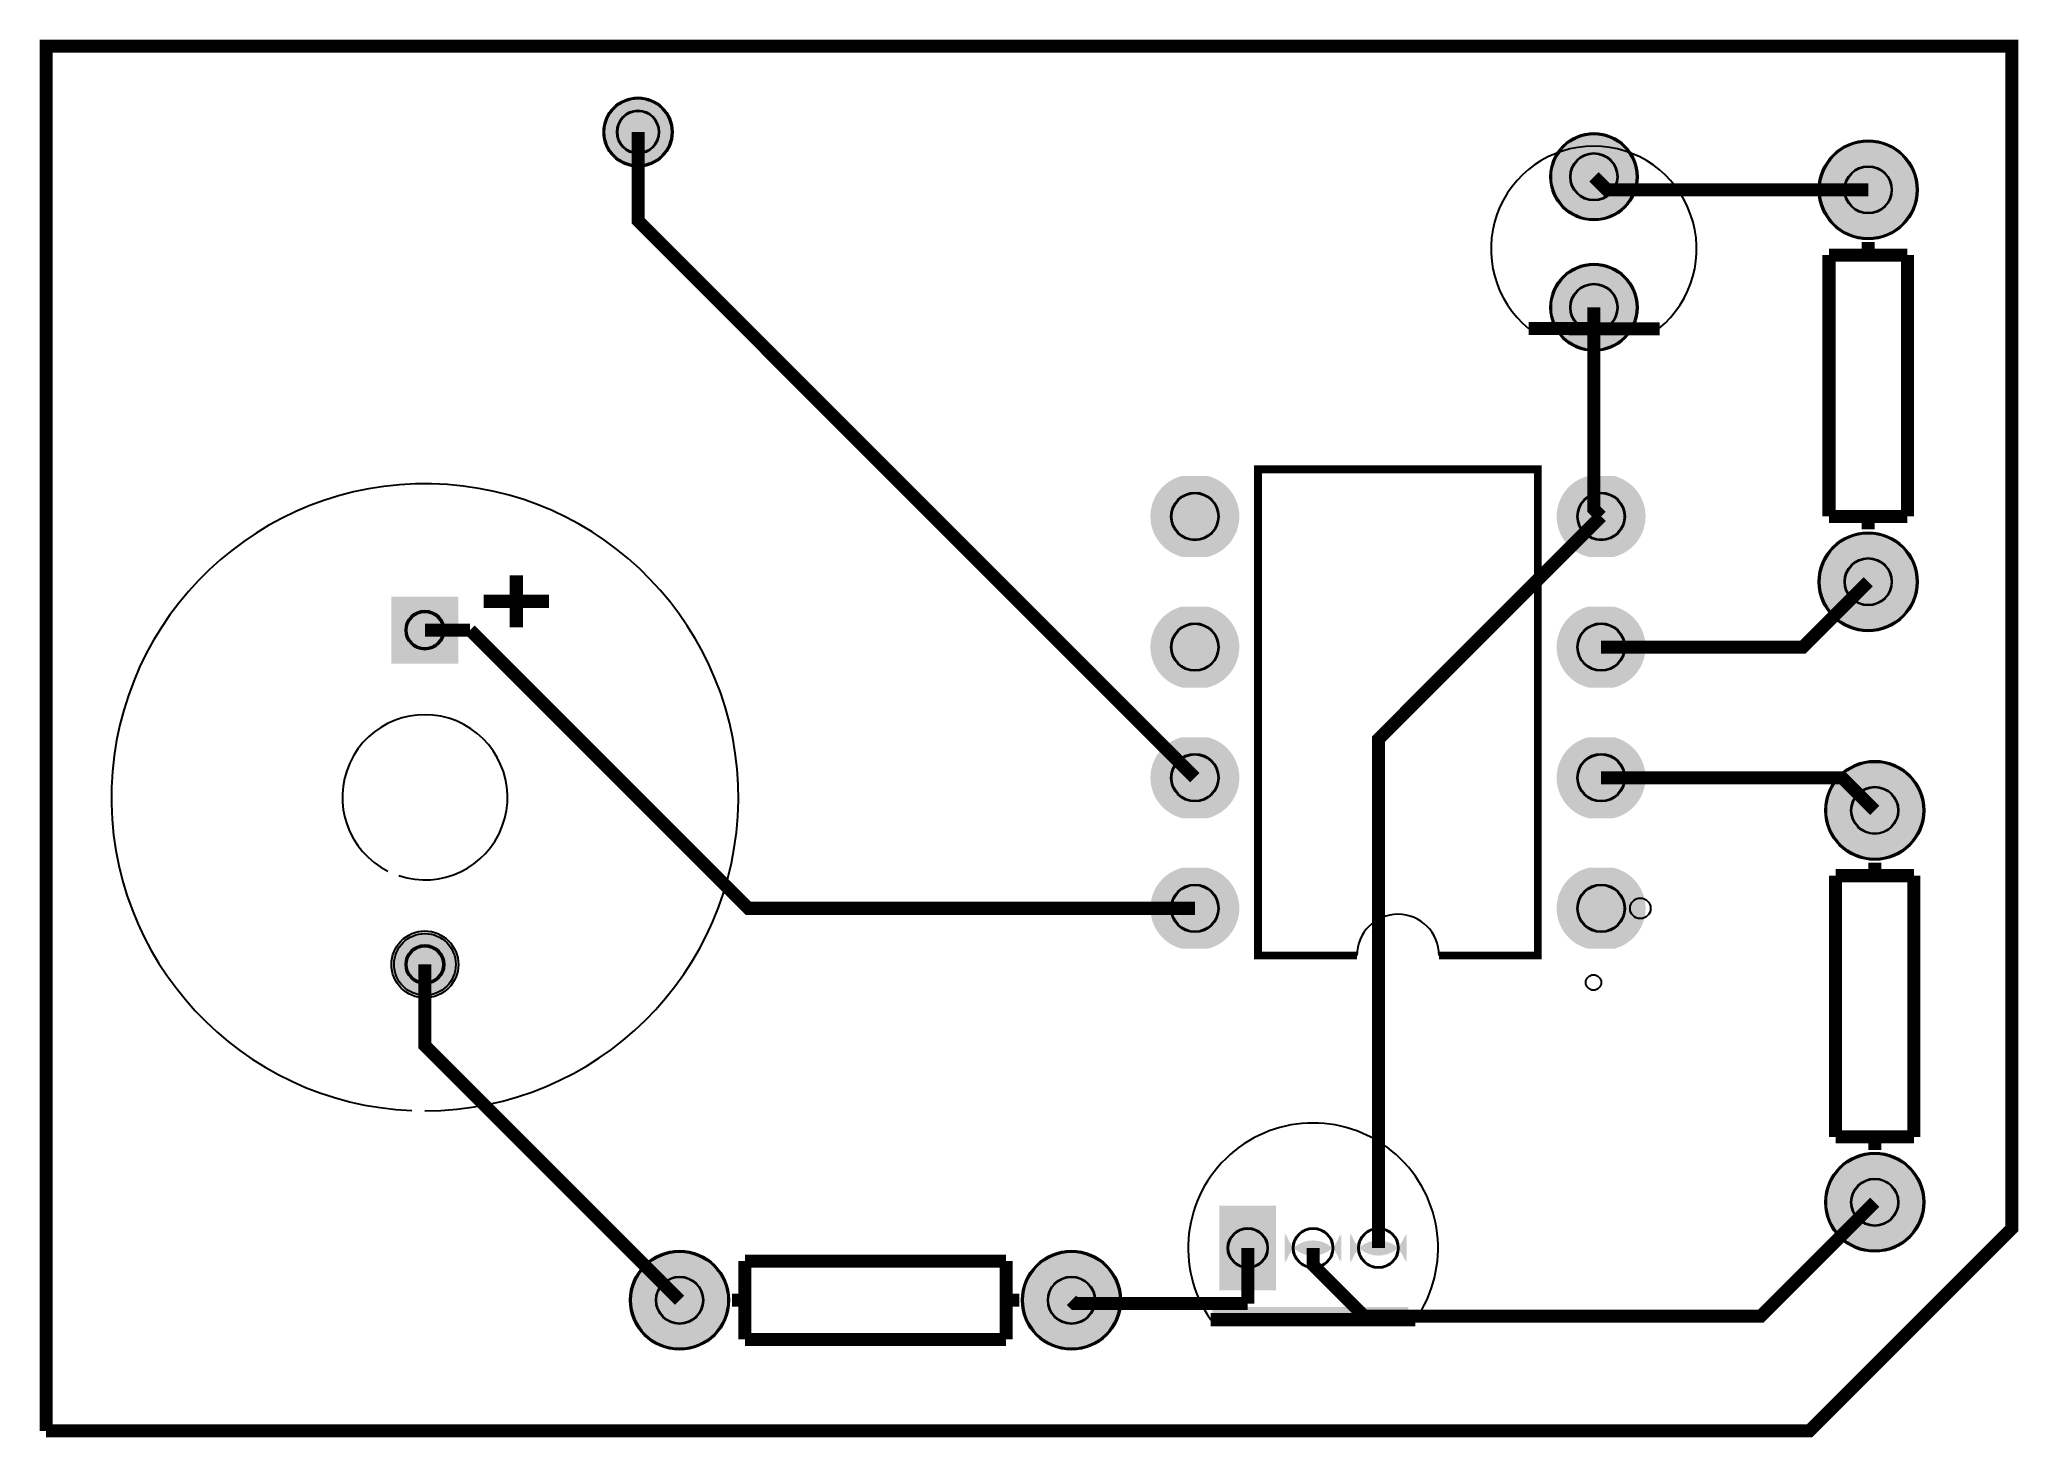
# Model space of a CAD drawing. Header units: millimetres. Extents: x 2.4 to 40.9, y 69.5 to 96.6.
import ezdxf

# ---------------------------------------------------------------- set-up
doc = ezdxf.new("R2010")
doc.units = ezdxf.units.MM
for name, color, linetype, true_color in [('BoardOutLine', 7, 'Continuous', 0xff00ff), ('BottomSolderMaskLayer', 7, 'Continuous', 0xaa00ff), ('Document', 7, 'Continuous', 0xffffff), ('Multi-Layer', 7, 'Continuous', 0xc0c0c0), ('TopLayer', 7, 'Continuous', 0xff0000), ('TopSilkLayer', 7, 'Continuous', 0xffcc00), ('TopSolderMaskLayer', 7, 'Continuous', 0x800080)]:
    doc.layers.add(name, color=color, linetype=linetype, true_color=true_color)

msp = doc.modelspace()

# ---------------------------------------------------------------- hatches: boundary and pattern name
at = {"layer": 'BottomSolderMaskLayer'}
for points in [[(13.376, 94.85, 1), (14.726, 94.85, 1)], [(31.788, 93.98, 1), (33.49, 93.98, 1)], [(37.008, 93.726, 1), (38.938, 93.726, 1)], [(31.788, 91.44, 1), (33.49, 91.44, 1)], [(24.633, 86.589, -0.785398), (24.633, 88.164), (25.125, 88.164, -0.785398), (25.125, 86.589)], [(32.533, 86.589, -0.785398), (32.533, 88.164), (33.025, 88.164, -0.785398), (33.025, 86.589)], [(37.008, 86.106, 1), (38.938, 86.106, 1)], [(10.556, 85.815), (10.556, 84.515), (9.256, 84.515), (9.256, 85.815)], [(24.633, 84.049, -0.785398), (24.633, 85.624), (25.125, 85.624, -0.785398), (25.125, 84.049)], [(32.533, 84.049, -0.785398), (32.533, 85.624), (33.025, 85.624, -0.785398), (33.025, 84.049)], [(24.633, 81.509, -0.785398), (24.633, 83.084), (25.125, 83.084, -0.785398), (25.125, 81.509)], [(32.533, 81.509, -0.785398), (32.533, 83.084), (33.025, 83.084, -0.785398), (33.025, 81.509)], [(37.135, 81.661, 1), (39.065, 81.661, 1)], [(24.633, 78.969, -0.785398), (24.633, 80.544), (25.125, 80.544, -0.785398), (25.125, 78.969)], [(32.533, 78.969, -0.785398), (32.533, 80.544), (33.025, 80.544, -0.785398), (33.025, 78.969)], [(9.255, 78.665, 1), (10.557, 78.665, 1)], [(37.135, 74.041, 1), (39.065, 74.041, 1)], [(25.358, 73.978), (26.458, 73.978), (26.458, 72.327), (25.358, 72.327)], [(27.728, 73.436, -0.785398), (26.628, 73.436), (26.628, 72.868, -0.785398), (27.728, 72.868)], [(28.998, 73.436, -0.785398), (27.898, 73.436), (27.898, 72.868, -0.785398), (28.998, 72.868)], [(13.894, 72.136, 1), (15.824, 72.136, 1)], [(21.514, 72.136, 1), (23.444, 72.136, 1)]]:
    msp.add_hatch(color=256, dxfattribs=at).paths.add_polyline_path(points)
at = {"layer": 'Document'}
msp.add_hatch(color=256, dxfattribs=at).paths.add_polyline_path([(25.218, 72.002), (29.028, 72.002), (29.028, 71.748), (25.218, 71.748)])
at = {"layer": 'Multi-Layer'}
for points in [[(13.401, 94.85, 1), (14.701, 94.85, 1)], [(31.814, 93.98, 1), (33.465, 93.98, 1)], [(37.033, 93.726, 1), (38.913, 93.726, 1)], [(31.814, 91.44, 1), (33.465, 91.44, 1)], [(24.641, 86.614, -0.785398), (24.641, 88.138), (25.117, 88.138, -0.785398), (25.117, 86.614)], [(32.541, 86.614, -0.785398), (32.541, 88.138), (33.017, 88.138, -0.785398), (33.017, 86.614)], [(37.033, 86.106, 1), (38.913, 86.106, 1)], [(10.505, 85.765), (10.505, 84.566), (9.307, 84.566), (9.307, 85.765)], [(24.641, 84.074, -0.785398), (24.641, 85.598), (25.117, 85.598, -0.785398), (25.117, 84.074)], [(32.541, 84.074, -0.785398), (32.541, 85.598), (33.017, 85.598, -0.785398), (33.017, 84.074)], [(24.641, 81.534, -0.785398), (24.641, 83.058), (25.117, 83.058, -0.785398), (25.117, 81.534)], [(32.541, 81.534, -0.785398), (32.541, 83.058), (33.017, 83.058, -0.785398), (33.017, 81.534)], [(37.16, 81.661, 1), (39.04, 81.661, 1)], [(24.641, 78.994, -0.785398), (24.641, 80.518), (25.117, 80.518, -0.785398), (25.117, 78.994)], [(32.541, 78.994, -0.785398), (32.541, 80.518), (33.017, 80.518, -0.785398), (33.017, 78.994)], [(9.306, 78.665, 1), (10.506, 78.665, 1)], [(37.16, 74.041, 1), (39.04, 74.041, 1)], [(25.383, 73.952), (26.433, 73.952), (26.433, 72.352), (25.383, 72.352)], [(27.703, 73.427, -0.785398), (26.653, 73.427), (26.653, 72.877, -0.785398), (27.703, 72.877)], [(28.973, 73.427, -0.785398), (27.923, 73.427), (27.923, 72.877, -0.785398), (28.973, 72.877)], [(13.919, 72.136, 1), (15.799, 72.136, 1)], [(21.539, 72.136, 1), (23.419, 72.136, 1)]]:
    msp.add_hatch(color=256, dxfattribs=at).paths.add_polyline_path(points)
at = {"layer": 'TopSolderMaskLayer'}
for points in [[(13.376, 94.85, 1), (14.726, 94.85, 1)], [(31.788, 93.98, 1), (33.49, 93.98, 1)], [(37.008, 93.726, 1), (38.938, 93.726, 1)], [(31.788, 91.44, 1), (33.49, 91.44, 1)], [(24.633, 86.589, -0.785398), (24.633, 88.164), (25.125, 88.164, -0.785398), (25.125, 86.589)], [(32.533, 86.589, -0.785398), (32.533, 88.164), (33.025, 88.164, -0.785398), (33.025, 86.589)], [(37.008, 86.106, 1), (38.938, 86.106, 1)], [(10.556, 85.815), (10.556, 84.515), (9.256, 84.515), (9.256, 85.815)], [(24.633, 84.049, -0.785398), (24.633, 85.624), (25.125, 85.624, -0.785398), (25.125, 84.049)], [(32.533, 84.049, -0.785398), (32.533, 85.624), (33.025, 85.624, -0.785398), (33.025, 84.049)], [(24.633, 81.509, -0.785398), (24.633, 83.084), (25.125, 83.084, -0.785398), (25.125, 81.509)], [(32.533, 81.509, -0.785398), (32.533, 83.084), (33.025, 83.084, -0.785398), (33.025, 81.509)], [(37.135, 81.661, 1), (39.065, 81.661, 1)], [(24.633, 78.969, -0.785398), (24.633, 80.544), (25.125, 80.544, -0.785398), (25.125, 78.969)], [(32.533, 78.969, -0.785398), (32.533, 80.544), (33.025, 80.544, -0.785398), (33.025, 78.969)], [(9.255, 78.665, 1), (10.557, 78.665, 1)], [(37.135, 74.041, 1), (39.065, 74.041, 1)], [(25.358, 73.978), (26.458, 73.978), (26.458, 72.327), (25.358, 72.327)], [(27.728, 73.436, -0.785398), (26.628, 73.436), (26.628, 72.868, -0.785398), (27.728, 72.868)], [(28.998, 73.436, -0.785398), (27.898, 73.436), (27.898, 72.868, -0.785398), (28.998, 72.868)], [(13.894, 72.136, 1), (15.824, 72.136, 1)], [(21.514, 72.136, 1), (23.444, 72.136, 1)]]:
    msp.add_hatch(color=256, dxfattribs=at).paths.add_polyline_path(points)

# ---------------------------------------------------------------- linework, layer by layer
at = {"layer": 'BoardOutLine', "const_width": 0.254}
for points in [[(2.54, 76.835), (2.54, 96.52), (40.767, 96.52), (40.767, 73.533), (36.83, 69.596), (9.779, 69.596), (2.54, 69.596)], [(2.54, 69.596), (2.54, 76.835)]]:
    msp.add_lwpolyline(points, dxfattribs=at)
at = {"layer": 'BottomSolderMaskLayer'}
for points in [[(14.054, 95.266), (14.048, 95.266)], [(14.054, 94.434), (14.048, 94.434)]]:
    msp.add_lwpolyline(points, close=True, dxfattribs=at)
for centre, radius in [((14.051, 94.85), 0.675), ((32.639, 93.98), 0.851), ((37.973, 93.726), 0.965), ((32.639, 93.98), 0.464), ((37.973, 93.726), 0.462), ((32.639, 91.44), 0.851), ((32.639, 91.44), 0.464), ((24.879, 87.376), 0.465), ((32.779, 87.376), 0.465), ((37.973, 86.106), 0.965), ((37.973, 86.106), 0.462), ((9.906, 85.165), 0.38), ((24.879, 84.836), 0.465), ((32.779, 84.836), 0.465), ((24.879, 82.296), 0.465), ((32.779, 82.296), 0.465), ((38.1, 81.661), 0.965), ((38.1, 81.661), 0.462), ((24.879, 79.756), 0.465), ((32.779, 79.756), 0.465), ((9.906, 78.665), 0.651), ((9.906, 78.665), 0.38), ((38.1, 74.041), 0.965), ((38.1, 74.041), 0.462), ((25.908, 73.152), 0.393), ((27.178, 73.152), 0.393), ((28.448, 73.152), 0.393), ((14.859, 72.136), 0.965), ((22.479, 72.136), 0.965), ((14.859, 72.136), 0.462), ((22.479, 72.136), 0.462)]:
    msp.add_circle(centre, radius, dxfattribs=at)
for centre, start, end in [((14.048, 94.85), 90, 270), ((14.054, 94.85), 270, 90)]:
    msp.add_arc(centre, 0.416, start, end, dxfattribs=at)
at = {"layer": 'Document'}
msp.add_circle((33.541, 79.756), 0.2, dxfattribs=at)
at = {"layer": 'Multi-Layer'}
for points in [[(14.054, 95.25), (14.049, 95.25)], [(14.054, 94.45), (14.049, 94.45)]]:
    msp.add_lwpolyline(points, close=True, dxfattribs=at)
for centre, radius in [((14.051, 94.85), 0.65), ((32.639, 93.98), 0.826), ((37.973, 93.726), 0.94), ((32.639, 93.98), 0.45), ((37.973, 93.726), 0.45), ((32.639, 91.44), 0.826), ((32.639, 91.44), 0.45), ((24.879, 87.376), 0.45), ((32.779, 87.376), 0.45), ((37.973, 86.106), 0.94), ((37.973, 86.106), 0.45), ((9.906, 85.165), 0.35), ((24.879, 84.836), 0.45), ((32.779, 84.836), 0.45), ((24.879, 82.296), 0.45), ((32.779, 82.296), 0.45), ((38.1, 81.661), 0.94), ((38.1, 81.661), 0.45), ((24.879, 79.756), 0.45), ((32.779, 79.756), 0.45), ((9.906, 78.665), 0.6), ((9.906, 78.665), 0.35), ((38.1, 74.041), 0.94), ((38.1, 74.041), 0.45), ((25.908, 73.152), 0.375), ((27.178, 73.152), 0.375), ((28.448, 73.152), 0.375), ((14.859, 72.136), 0.94), ((22.479, 72.136), 0.94), ((14.859, 72.136), 0.45), ((22.479, 72.136), 0.45)]:
    msp.add_circle(centre, radius, dxfattribs=at)
for centre, start, end in [((14.049, 94.85), 90, 270), ((14.054, 94.85), 270, 90)]:
    msp.add_arc(centre, 0.4, start, end, dxfattribs=at)
at = {"layer": 'TopLayer', "const_width": 0.254}
for points in [[(24.879, 82.296), (14.051, 93.124), (14.051, 94.85)], [(37.973, 93.726), (32.893, 93.726), (32.639, 93.98)], [(32.779, 87.376), (32.639, 87.516), (32.639, 91.44)], [(28.448, 73.152), (28.448, 83.045), (32.779, 87.376)], [(32.779, 84.836), (36.703, 84.836), (37.973, 86.106)], [(9.906, 85.165), (10.785, 85.165)], [(24.879, 79.756), (16.194, 79.756), (10.785, 85.165)], [(32.779, 82.296), (37.465, 82.296), (38.1, 81.661)], [(14.859, 72.136), (9.906, 77.089), (9.906, 78.665)], [(38.1, 74.041), (35.888, 71.829), (28.17, 71.829), (27.178, 72.821), (27.178, 73.152)], [(25.908, 73.152), (25.908, 72.072)], [(22.479, 72.136), (22.543, 72.072), (25.908, 72.072)]]:
    msp.add_lwpolyline(points, dxfattribs=at)
at = {"layer": 'TopSilkLayer'}
for points, const_width in [([(37.973, 92.456), (37.973, 92.71)], 0.254), ([(37.211, 92.456), (37.973, 92.456)], 0.254), ([(37.211, 87.376), (37.211, 92.456)], 0.254), ([(37.973, 92.456), (38.735, 92.456)], 0.254), ([(38.735, 92.456), (38.735, 87.376)], 0.254), ([(31.369, 91.029), (33.917, 91.023)], 0.254), ([(29.629, 78.84), (31.55, 78.84), (31.55, 88.292), (26.108, 88.292), (26.108, 78.84), (28.029, 78.84)], 0.152), ([(37.973, 87.376), (37.211, 87.376)], 0.254), ([(37.973, 87.376), (37.973, 87.122)], 0.254), ([(38.735, 87.376), (37.973, 87.376)], 0.254), ([(11.684, 86.233), (11.684, 85.217)], 0.254), ([(12.319, 85.725), (11.049, 85.725)], 0.254), ([(37.338, 80.391), (38.1, 80.391)], 0.254), ([(37.338, 75.311), (37.338, 80.391)], 0.254), ([(38.1, 80.391), (38.1, 80.645)], 0.254), ([(38.1, 80.391), (38.862, 80.391)], 0.254), ([(38.862, 80.391), (38.862, 75.311)], 0.254), ([(38.1, 75.311), (37.338, 75.311)], 0.254), ([(38.1, 75.311), (38.1, 75.057)], 0.254), ([(38.862, 75.311), (38.1, 75.311)], 0.254), ([(16.129, 72.136), (16.129, 72.898)], 0.254), ([(16.129, 72.898), (21.209, 72.898)], 0.254), ([(21.209, 72.898), (21.209, 72.136)], 0.254), ([(16.129, 72.136), (15.875, 72.136)], 0.254), ([(16.129, 71.374), (16.129, 72.136)], 0.254), ([(21.209, 72.136), (21.463, 72.136)], 0.254), ([(21.209, 72.136), (21.209, 71.374)], 0.254), ([(29.168, 71.759), (25.188, 71.759)], 0.254), ([(21.209, 71.374), (16.129, 71.374)], 0.254)]:
    msp.add_lwpolyline(points, dxfattribs=dict(at, const_width=const_width))
msp.add_circle((32.631, 78.314), 0.15, dxfattribs=at)
for centre, radius, start, end in [((32.637, 92.576), 2, 309.3259, 230.6741), ((9.906, 81.915), 6.096, 270, 267.6144), ((9.906, 81.915), 1.606, 251.5669, 243.4372), ((28.829, 78.84), 0.8, 0, 180), ((27.178, 73.152), 2.43, 324.9996, 215.0004)]:
    msp.add_arc(centre, radius, start, end, dxfattribs=at)
at = {"layer": 'TopSolderMaskLayer'}
for points in [[(14.054, 95.266), (14.048, 95.266)], [(14.054, 94.434), (14.048, 94.434)]]:
    msp.add_lwpolyline(points, close=True, dxfattribs=at)
for centre, radius in [((14.051, 94.85), 0.675), ((32.639, 93.98), 0.851), ((37.973, 93.726), 0.965), ((32.639, 93.98), 0.464), ((37.973, 93.726), 0.462), ((32.639, 91.44), 0.851), ((32.639, 91.44), 0.464), ((24.879, 87.376), 0.465), ((32.779, 87.376), 0.465), ((37.973, 86.106), 0.965), ((37.973, 86.106), 0.462), ((9.906, 85.165), 0.38), ((24.879, 84.836), 0.465), ((32.779, 84.836), 0.465), ((24.879, 82.296), 0.465), ((32.779, 82.296), 0.465), ((38.1, 81.661), 0.965), ((38.1, 81.661), 0.462), ((24.879, 79.756), 0.465), ((32.779, 79.756), 0.465), ((9.906, 78.665), 0.651), ((9.906, 78.665), 0.38), ((38.1, 74.041), 0.965), ((38.1, 74.041), 0.462), ((25.908, 73.152), 0.393), ((27.178, 73.152), 0.393), ((28.448, 73.152), 0.393), ((14.859, 72.136), 0.965), ((22.479, 72.136), 0.965), ((14.859, 72.136), 0.462), ((22.479, 72.136), 0.462)]:
    msp.add_circle(centre, radius, dxfattribs=at)
for centre, start, end in [((14.048, 94.85), 90, 270), ((14.054, 94.85), 270, 90)]:
    msp.add_arc(centre, 0.416, start, end, dxfattribs=at)

doc.saveas('drawing.dxf')
